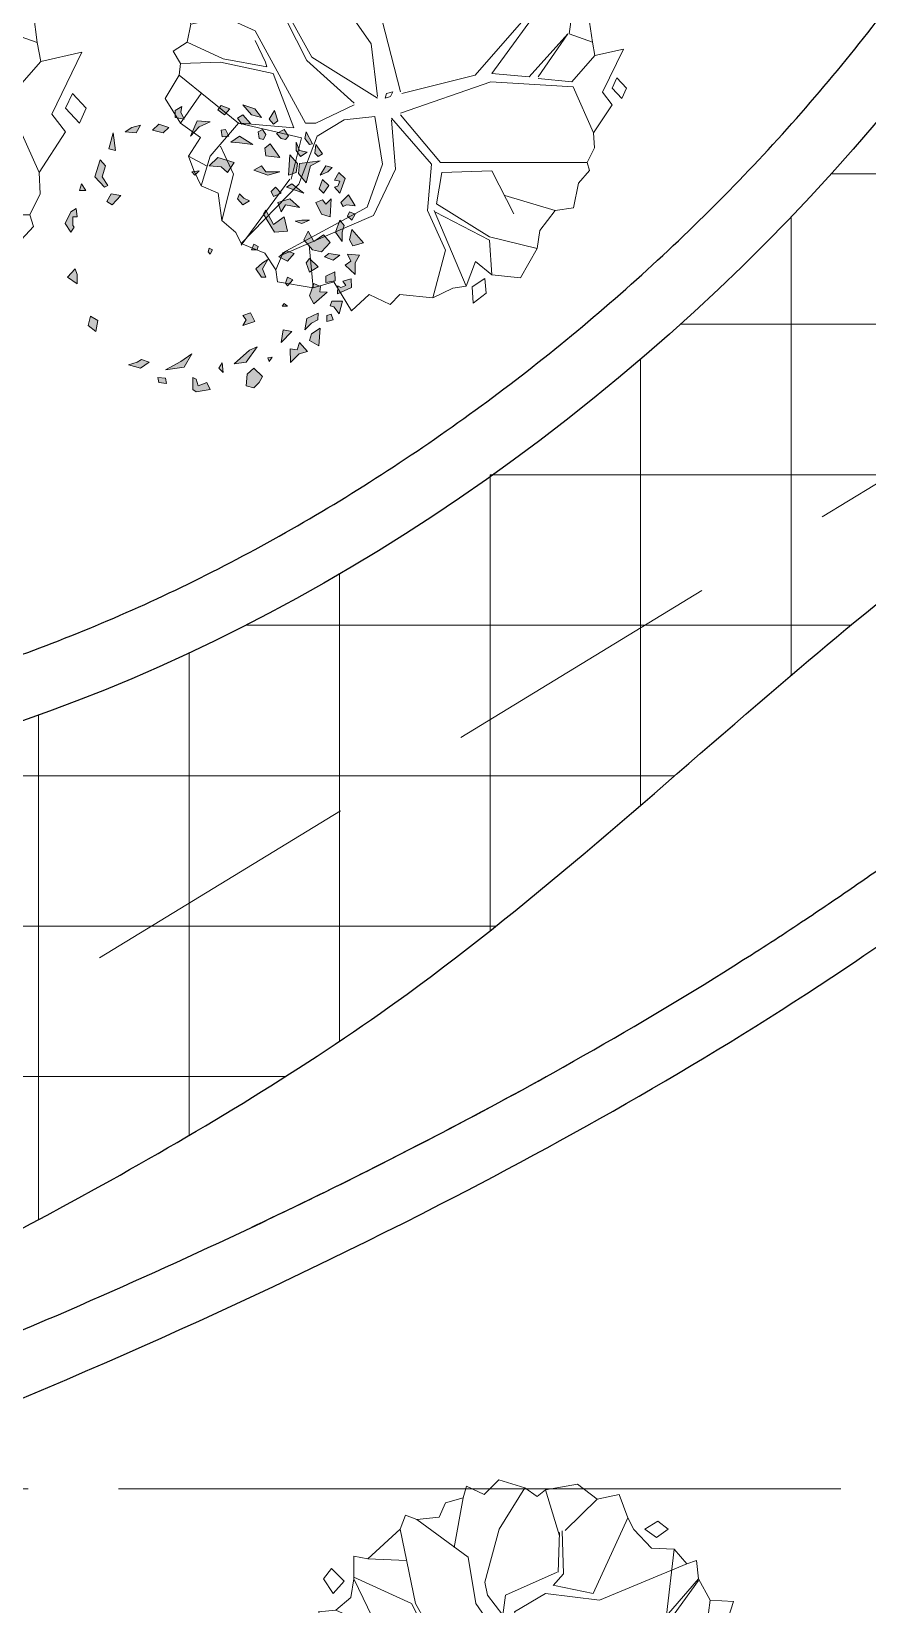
# Model space of a CAD drawing. Header units: inches. Extents: x -12 to 20935469, y -1604 to 24729220.
# Drawn here: x 20889371 to 20889437.7, y 24710426.8 to 24710552.2 of the extents above; entities that cross this region are included whole.
import ezdxf

# ---------------------------------------------------------------- set-up
doc = ezdxf.new("R2010")
doc.units = ezdxf.units.IN
doc.header["$LTSCALE"] = 0.03
doc.header["$MEASUREMENT"] = 0
doc.linetypes.add('ACAD_ISO08W100', pattern=[36, 24, -3, 6, -3])
doc.linetypes.add('DASHED2', pattern=[0.375, 0.25, -0.125])
for name, color, linetype, lineweight in [('Dot', 253, 'Continuous', 0), ('Grid Line', 252, 'Continuous', 18), ('hatch-1', 253, 'Continuous', 5), ('ILLUSTR-TREE', 74, 'Continuous', 0), ('wind.', 150, 'Continuous', 20)]:
    doc.layers.add(name, color=color, linetype=linetype, lineweight=lineweight)
doc.styles.add('ATTR', font='romans.shx', dxfattribs={"width": 0.8, "height": 0.7})

# ---------------------------------------------------------------- blocks, each defined once
blk = doc.blocks.new('fff')
at = {"layer": 'Grid Line', "color": 252, "linetype": 'ACAD_ISO08W100', "lineweight": 9, "ltscale": 80, "true_color": 0x939598}
blk.add_line((20833096.95, 24723708.72), (20830726.15, 24723708.72), dxfattribs=at)
blk = doc.blocks.new('TREE_009')
at = {"layer": 'ILLUSTR-TREE'}
for p, q in [((-12174.22, 13910.26), (-12175.66, 13905.24)), ((-12166.65, 13906.74), (-12174.22, 13910.26)), ((-12160.46, 13912.91), (-12166.65, 13906.74)), ((-12149.34, 13909.54), (-12160.46, 13912.91)), ((-12149.34, 13909.54), (-12160.26, 13891.83)), ((-12143.96, 13905.85), (-12149.34, 13909.54)), ((-12140.45, 13908.76), (-12143.96, 13905.85)), ((-12126.77, 13911.14), (-12140.45, 13908.76)), ((-12140.45, 13908.76), (-12134.4, 13889.01)), ((-12118.31, 13904.71), (-12126.77, 13911.14)), ((-12175.66, 13905.24), (-12183.16, 13903.21)), ((-12179.51, 13884.08), (-12175.66, 13905.24)), ((-12132.06, 13891.31), (-12118.31, 13904.71)), ((-12108.88, 13906.74), (-12118.31, 13904.71)), ((-12105.24, 13896.77), (-12108.88, 13906.74)), ((-12183.16, 13903.21), (-12185.91, 13897.04)), ((-12200.35, 13897.92), (-12202.62, 13891.83)), ((-12195.47, 13896.07), (-12200.35, 13897.92)), ((-12185.91, 13897.04), (-12195.47, 13896.07)), ((-12195.47, 13896.07), (-12173.46, 13879.85)), ((-12120.09, 13864.33), (-12105.24, 13896.77)), ((-12102.7, 13891.75), (-12105.24, 13896.77)), ((-12097.95, 13891.83), (-12092.45, 13895.36)), ((-12092.45, 13895.36), (-12088.05, 13891.83)), ((-12202.62, 13891.83), (-12216.38, 13879.14)), ((-12196.02, 13860.09), (-12202.62, 13891.83)), ((-12160.26, 13891.83), (-12166.31, 13869.26)), ((-12134.95, 13873.5), (-12134.4, 13890.42)), ((-12133.3, 13891.13), (-12132.75, 13872.79)), ((-12095.13, 13883.81), (-12102.7, 13891.75)), ((-12093, 13888.31), (-12097.95, 13891.83)), ((-12088.05, 13891.83), (-12093, 13888.31)), ((-12085.43, 13883.37), (-12095.13, 13883.81)), ((-12085.43, 13883.37), (-12088.74, 13855.16)), ((-12079.93, 13877.02), (-12085.43, 13883.37)), ((-12222.36, 13880.28), (-12222.43, 13870.68)), ((-12216.38, 13879.14), (-12222.36, 13880.28)), ((-12199.87, 13878.43), (-12216.38, 13879.14)), ((-12173.46, 13879.85), (-12170.16, 13860.09)), ((-12117.34, 13861.51), (-12079.93, 13877.02)), ((-12075.87, 13878.52), (-12079.93, 13877.02)), ((-12074.98, 13870.68), (-12075.87, 13878.52)), ((-12231.99, 13875), (-12235.43, 13870.59)), ((-12226.48, 13869.71), (-12231.99, 13875)), ((-12197.67, 13860.09), (-12222.43, 13871.38)), ((-12157.51, 13863.62), (-12135.5, 13873.5)), ((-12132.75, 13872.79), (-12137.15, 13867.85)), ((-12235.43, 13870.59), (-12231.3, 13864.41)), ((-12231.3, 13864.41), (-12226.48, 13869.71)), ((-12222.43, 13870.68), (-12223.73, 13862.65)), ((-12222.43, 13870.68), (-12212.52, 13850.22)), ((-12166.31, 13869.26), (-12165.21, 13863.62)), ((-12136.6, 13867.85), (-12120.09, 13864.33)), ((-12112.39, 13827.65), (-12074.98, 13870.68)), ((-12074.98, 13869.97), (-12105.24, 13828.35)), ((-12070.03, 13861.51), (-12074.98, 13870.68)), ((-12223.73, 13862.65), (-12230.13, 13857.27)), ((-12165.21, 13863.62), (-12158.61, 13855.16)), ((-12158.61, 13855.16), (-12157.51, 13863.62)), ((-12153.66, 13856.57), (-12140.45, 13864.33)), ((-12140.45, 13864.33), (-12117.34, 13861.51)), ((-12230.13, 13857.27), (-12237.49, 13856.48)), ((-12206.47, 13846.69), (-12230.13, 13857.27)), ((-12184.47, 13834), (-12197.67, 13860.09)), ((-12182.26, 13835.41), (-12196.02, 13860.09)), ((-12170.16, 13860.09), (-12156.96, 13841.05)), ((-12072.23, 13845.28), (-12070.03, 13861.51)), ((-12060.06, 13860.89), (-12070.03, 13861.51)), ((-12063.49, 13850.31), (-12060.06, 13860.89)), ((-12237.49, 13856.48), (-12233.98, 13849.52)), ((-12220.78, 13852.34), (-12233.98, 13849.52)), ((-12144.3, 13820.6), (-12153.66, 13856.57)), ((-12233.98, 13849.52), (-12235.63, 13841.76)), ((-12062.33, 13841.76), (-12063.49, 13850.31)), ((-12185.02, 13807.2), (-12206.47, 13846.69)), ((-12089.29, 13826.94), (-12072.78, 13845.28)), ((-12072.78, 13845.28), (-12085.43, 13826.94)), ((-12072.23, 13845.28), (-12062.33, 13841.76)), ((-12235.63, 13841.76), (-12241.62, 13837.97)), ((-12235.63, 13841.76), (-12220.23, 13834.7)), ((-12202.07, 13833.29), (-12206.47, 13842.46)), ((-12156.96, 13841.05), (-12154.21, 13818.48)), ((-12061.23, 13836.11), (-12062.33, 13841.76)), ((-12049.05, 13838.85), (-12061.23, 13836.11)), ((-12057.99, 13820.33), (-12049.05, 13838.85)), ((-12241.62, 13837.97), (-12238.38, 13832.59)), ((-12220.23, 13834.7), (-12201.52, 13831.18)), ((-12164.11, 13815.66), (-12184.47, 13834)), ((-12154.21, 13817.78), (-12182.26, 13835.41)), ((-12071.13, 13824.83), (-12061.23, 13836.11)), ((-12238.38, 13832.59), (-12238.93, 13827.65)), ((-12221.33, 13833.29), (-12238.38, 13832.59)), ((-12198.77, 13828.35), (-12221.33, 13833.29)), ((-12201.52, 13831.18), (-12202.07, 13833.29)), ((-12238.93, 13827.65), (-12245.05, 13817.69)), ((-12213.63, 13807.2), (-12238.93, 13827.65)), ((-12189.97, 13805.08), (-12198.77, 13828.35)), ((-12144.3, 13811.43), (-12105.79, 13824.83)), ((-12143.75, 13819.89), (-12112.39, 13827.65)), ((-12105.79, 13824.83), (-12070.58, 13822.71)), ((-12105.24, 13828.35), (-12089.29, 13826.94)), ((-12085.43, 13826.24), (-12071.13, 13824.83)), ((-12051.8, 13826.5), (-12053.87, 13822.1)), ((-12047.68, 13822.1), (-12051.8, 13826.5)), ((-12229.58, 13819.89), (-12238.38, 13807.2)), ((-12150.36, 13819.89), (-12150.9, 13817.78)), ((-12147.6, 13820.6), (-12150.36, 13819.89)), ((-12148.7, 13818.48), (-12147.6, 13820.6)), ((-12070.58, 13822.71), (-12061.78, 13802.96)), ((-12053.87, 13815.04), (-12057.99, 13820.33)), ((-12053.87, 13822.1), (-12049.74, 13817.69)), ((-12049.74, 13817.69), (-12047.68, 13822.1)), ((-12245.05, 13817.69), (-12238.38, 13807.2)), ((-12164.11, 13814.95), (-12180.61, 13807.2)), ((-12150.9, 13817.78), (-12148.7, 13818.48)), ((-12061.78, 13802.96), (-12053.87, 13815.04)), ((-12155.31, 13810.02), (-12168.51, 13808.61)), ((-12155.31, 13810.02), (-12152.01, 13789.56)), ((-12144.3, 13810.72), (-12127.25, 13790.27)), ((-12238.38, 13807.2), (-12229.92, 13800.94)), ((-12213.63, 13807.2), (-12225.73, 13793.09)), ((-12186.67, 13800.85), (-12213.63, 13807.2)), ((-12213.07, 13807.2), (-12189.97, 13805.08)), ((-12180.61, 13807.2), (-12185.02, 13807.2)), ((-12168.51, 13808.61), (-12180.06, 13801.55)), ((-12148.15, 13809.31), (-12131.1, 13789.56)), ((-12148.15, 13808.61), (-12146.5, 13787.45)), ((-12229.92, 13800.94), (-12235.08, 13793.09)), ((-12191.07, 13783.21), (-12186.67, 13800.85)), ((-12180.06, 13801.55), (-12187.77, 13781.1)), ((-12061.43, 13796.53), (-12061.78, 13802.96)), ((-12221.33, 13797.32), (-12215.83, 13785.33)), ((-12064.53, 13790.27), (-12061.43, 13796.53)), ((-12227.38, 13788.86), (-12235.08, 13793.09)), ((-12235.08, 13793.09), (-12232.68, 13786.83)), ((-12225.73, 13793.09), (-12229.58, 13780.39)), ((-12232.68, 13786.83), (-12229.58, 13780.39)), ((-12152.01, 13789.56), (-12158.61, 13771.22)), ((-12146.5, 13787.45), (-12155.86, 13767.7)), ((-12131.1, 13789.56), (-12132.75, 13769.81)), ((-12127.25, 13790.27), (-12064.53, 13790.27)), ((-12126.7, 13786.04), (-12105.24, 13786.74)), ((-12105.24, 13786.74), (-12095.89, 13768.4)), ((-12068.31, 13781.54), (-12063.49, 13786.83)), ((-12063.49, 13786.83), (-12064.53, 13790.27)), ((-12215.83, 13785.33), (-12220.78, 13765.58)), ((-12212.52, 13755), (-12191.62, 13783.21)), ((-12126.7, 13786.04), (-12128.9, 13772.63)), ((-12229.58, 13780.39), (-12222.36, 13777.13)), ((-12222.36, 13777.13), (-12220.78, 13765.58)), ((-12187.77, 13781.1), (-12212.52, 13755.71)), ((-12070.37, 13770.96), (-12068.31, 13781.54)), ((-12128.9, 13772.63), (-12106.34, 13758.53)), ((-12099.74, 13776.16), (-12078.28, 13769.81)), ((-12158.61, 13771.22), (-12194.92, 13751.47)), ((-12155.86, 13767.7), (-12194.92, 13750.77)), ((-12132.75, 13769.81), (-12125.05, 13752.89)), ((-12130, 13769.81), (-12116.24, 13737.37)), ((-12129.45, 13769.11), (-12106.34, 13757.12)), ((-12084.81, 13761.26), (-12078.28, 13769.81)), ((-12078.28, 13769.81), (-12070.37, 13770.96)), ((-12220.78, 13765.58), (-12214.79, 13760.38)), ((-12214.79, 13760.38), (-12212.52, 13755.71)), ((-12106.34, 13758.53), (-12085.98, 13753.59)), ((-12085.98, 13753.59), (-12084.81, 13761.26)), ((-12212.52, 13755.71), (-12202.42, 13751.56)), ((-12183.37, 13755), (-12181.71, 13736.66)), ((-12106.34, 13757.12), (-12105.24, 13742.31)), ((-12093.07, 13740.98), (-12085.98, 13753.59)), ((-12202.42, 13751.56), (-12197.67, 13744.42)), ((-12194.92, 13750.77), (-12197.67, 13744.42)), ((-12125.05, 13752.89), (-12130.55, 13732.43)), ((-12197.67, 13744.42), (-12196.91, 13739.22)), ((-12116.24, 13737.37), (-12112.32, 13748.04)), ((-12112.32, 13748.04), (-12105.24, 13742.31)), ((-12108.27, 13740.72), (-12113.77, 13737.19)), ((-12107.72, 13734.37), (-12108.27, 13740.72)), ((-12105.24, 13742.31), (-12093.07, 13740.98)), ((-12196.91, 13739.22), (-12181.71, 13736.66)), ((-12181.71, 13736.66), (-12172.84, 13739.22)), ((-12172.84, 13739.22), (-12165.28, 13726.88)), ((-12130.55, 13732.43), (-12121.95, 13736.57)), ((-12121.95, 13736.57), (-12116.24, 13737.37)), ((-12113.77, 13737.19), (-12113.22, 13730.14)), ((-12165.28, 13726.88), (-12157.71, 13733.93)), ((-12157.71, 13733.93), (-12148.77, 13729.52)), ((-12148.77, 13729.52), (-12144.65, 13733.93)), ((-12144.65, 13733.93), (-12130.55, 13732.43)), ((-12113.22, 13730.14), (-12107.72, 13734.37))]:
    blk.add_line(p, q, dxfattribs=at)
at = {"layer": 'ILLUSTR-TREE', "style": 'ATTR', "width": 0.8, "flags": 9}
blk.add_attdef('ESTCODE', (-12147.6, 13820.6), '', height=1.05, dxfattribs=at)
blk = doc.blocks.new('GRN1')
at = {"layer": 'ILLUSTR-TREE', "true_color": 0x30441d}
h = blk.add_hatch(color=89, dxfattribs=at)
h.paths.add_polyline_path([(0.2571, -0.0526), (0.2603, -0.0695), (0.2735, -0.0695), (0.2817, -0.0569), (0.2702, -0.059)])
h.paths.add_polyline_path([(0.2406, -0.0821), (0.2308, -0.0927), (0.2357, -0.1137), (0.2472, -0.1011)])
h.paths.add_polyline_path([(0.1897, 0.2148), (0.1848, 0.2064), (0.1914, 0.2), (0.2078, 0.2021)])
h.paths.add_polyline_path([(0.193, 0.1853), (0.1848, 0.1727), (0.1963, 0.1642), (0.2127, 0.1642), (0.1963, 0.1706)])
h.paths.add_polyline_path([(0.1864, 0.1053), (0.2012, 0.1032), (0.2094, 0.1137), (0.1831, 0.1327)])
h.paths.add_polyline_path([(0.2603, 0.0969), (0.2653, 0.0779), (0.285, 0.0611), (0.2768, 0.0842)])
h.paths.add_polyline_path([(0.2078, 0.08), (0.2242, 0.0547), (0.2127, 0.0379), (0.2111, 0.0547)])
h.paths.add_polyline_path([(0.2521, -0.0021), (0.2538, -0.0274), (0.2242, -0.04), (0.2423, -0.0232)])
h.paths.add_polyline_path([(0.2653, 0.0253), (0.2751, 0.0126), (0.2833, 0.019), (0.2768, 0.0358)])
h.paths.add_polyline_path([(0.2373, 0.0274), (0.2357, 0.019), (0.2226, 0.0211), (0.2242, 0.0337)])
h.paths.add_polyline_path([(0.2488, 0.0758), (0.2472, 0.059), (0.2587, 0.0505), (0.2653, 0.0611)])
h.paths.add_polyline_path([(0.2094, 0.1958), (0.2078, 0.1895), (0.2193, 0.1811), (0.2324, 0.1832)])
h.paths.add_polyline_path([(0.2291, 0.1263), (0.2193, 0.1348), (0.2176, 0.1432), (0.2242, 0.1495), (0.2373, 0.1411)])
h.paths.add_polyline_path([(0.2373, 0.099), (0.2275, 0.1053), (0.2176, 0.1011), (0.2193, 0.0927), (0.2324, 0.0905)])
h.paths.add_polyline_path([(0.2538, 0.1284), (0.2472, 0.12), (0.2571, 0.1116), (0.2735, 0.1221)])
h.paths.add_polyline_path([(0.1963, -0.1853), (0.1996, -0.1979), (0.2308, -0.1895)])
h.paths.add_polyline_path([(0.2456, -0.1369), (0.2308, -0.1453), (0.2324, -0.1663), (0.2406, -0.1537)])
h.paths.add_polyline_path([(0.0402, 0.1474), (0.0386, 0.1221), (0.0731, 0.1011), (0.0813, 0.1053), (0.0534, 0.12), (0.0682, 0.1411)])
h.paths.add_polyline_path([(0.0731, 0.278), (0.0616, 0.2716), (0.0698, 0.2632), (0.078, 0.2674)])
h.paths.add_polyline_path([(-0.2275, -0.0884), (-0.2226, -0.0526), (-0.1963, -0.0379), (-0.2111, -0.059)])
h.paths.add_polyline_path([(0.0205, 0.2527), (0.0386, 0.24), (0.0616, 0.2485), (0.0517, 0.2569), (0.0386, 0.2527)])
h.paths.add_polyline_path([(-0.2406, 0.099), (-0.2242, 0.0821), (-0.2357, 0.0695), (-0.2587, 0.0674), (-0.262, 0.0821), (-0.2521, 0.0927)])
h.paths.add_polyline_path([(-0.2324, 0.0232), (-0.2242, 0.0147), (-0.2143, 0.0211)])
h.paths.add_polyline_path([(-0.1307, 0.2358), (-0.1344, 0.2232), (-0.1226, 0.2231), (-0.1198, 0.2319)])
h.paths.add_polyline_path([(-0.1039, 0.2299), (-0.106, 0.2367), (-0.1191, 0.2474), (-0.0951, 0.2536), (-0.0951, 0.2327)])
h.paths.add_polyline_path([(-0.0555, 0.2396), (-0.0585, 0.2217), (-0.0467, 0.2215), (-0.0384, 0.2388)])
h.paths.add_polyline_path([(-0.0771, 0.224), (-0.1, 0.1981), (-0.0846, 0.1897), (-0.0609, 0.1985), (-0.0663, 0.2109), (-0.0766, 0.2096)])
h.paths.add_polyline_path([(-0.216, 0.0442), (-0.2127, 0.0674), (-0.1831, 0.0884), (-0.1897, 0.0737)])
h.paths.add_polyline_path([(-0.1421, 0.0611), (-0.1339, 0.0842), (-0.1174, 0.0758), (-0.1224, 0.0611), (-0.1306, 0.0674)])
h.paths.add_polyline_path([(-0.1812, 0.2081), (-0.1707, 0.1899), (-0.1581, 0.1935), (-0.1472, 0.2104)])
h.paths.add_polyline_path([(-0.2132, 0.1534), (-0.187, 0.1527), (-0.1886, 0.166), (-0.1749, 0.1708), (-0.1924, 0.186), (-0.1969, 0.1696)])
h.paths.add_polyline_path([(-0.15, 0.1808), (-0.1283, 0.1846), (-0.118, 0.2068), (-0.1309, 0.2058), (-0.1372, 0.1936)])
h.paths.add_polyline_path([(-0.1536, 0.1558), (-0.1749, 0.1348), (-0.1503, 0.139)])
h.paths.add_polyline_path([(-0.1043, 0.1474), (-0.1043, 0.1369), (-0.0994, 0.1411)])
h.paths.add_polyline_path([(-0.2028, 0.1179), (-0.2111, 0.1116), (-0.2045, 0.1095)])
h.paths.add_polyline_path([(-0.0205, 0.099), (-0.032, 0.0863), (-0.0485, 0.0969), (-0.0485, 0.1053), (-0.032, 0.099), (-0.014, 0.1095)])
h.paths.add_polyline_path([(0.0189, 0.2295), (0.0008, 0.2127), (0.0041, 0.1958), (0.0238, 0.179), (0.0402, 0.1874), (0.0205, 0.1979), (0.0337, 0.2169)])
h.paths.add_polyline_path([(-0.0287, 0.2064), (-0.0386, 0.1895), (-0.0205, 0.1832), (-0.0123, 0.1895)])
h.paths.add_polyline_path([(-0.0534, 0.1579), (-0.0649, 0.1474), (-0.06, 0.1432), (-0.0485, 0.1474)])
h.paths.add_polyline_path([(0.0178, 0.294), (0.0123, 0.2737), (0.0238, 0.2674), (0.0435, 0.2716)])
h.paths.add_polyline_path([(-0.0435, 0.278), (-0.0255, 0.259), (-0.0172, 0.2695), (-0.0041, 0.2632), (-0.0057, 0.2864), (-0.0205, 0.278)])
h.paths.add_polyline_path([(-0.0808, 0.244), (-0.0685, 0.2712), (-0.0515, 0.2704), (-0.056, 0.254), (-0.0646, 0.2603), (-0.0686, 0.2503), (-0.0653, 0.2447)])
h.paths.add_polyline_path([(0.0041, 0.0021), (-0.0041, -0.0021), (0.0008, -0.0063), (0.0074, -0.0042)])
h.paths.add_polyline_path([(0.0041, 0.0884), (0.0107, 0.0905), (0.0156, 0.0821), (0.0041, 0.0779)])
h.paths.add_polyline_path([(-0.0025, 0.16), (-0.0172, 0.1474), (-0.009, 0.1306), (0.0025, 0.1453)])
h.paths.add_polyline_path([(-0.0057, 0.2485), (-0.0156, 0.2358), (-0.009, 0.219), (-0.0025, 0.2274)])
h.paths.add_polyline_path([(0.0616, 0.1895), (0.055, 0.1748), (0.06, 0.1621), (0.0616, 0.1748)])
h.paths.add_polyline_path([(0.1634, 0.2337), (0.1552, 0.2253), (0.1486, 0.2106), (0.1667, 0.2211)])
h.paths.add_polyline_path([(0.1552, 0.1327), (0.1486, 0.1095), (0.1585, 0.0821), (0.1667, 0.0969), (0.1552, 0.1053)])
h.paths.add_polyline_path([(0.0994, 0.0737), (0.0912, 0.0611), (0.1027, 0.0505), (0.1125, 0.0547), (0.1043, 0.0632)])
h.paths.add_polyline_path([(0.1569, -0.0232), (0.1486, -0.0316), (0.1552, -0.0379)])
h.paths.add_polyline_path([(0.1536, 0.0316), (0.1651, 0.019), (0.1667, -0.0042), (0.1831, 0.0126), (0.1733, 0.0442)])
h.paths.add_polyline_path([(0.1027, 0.2316), (0.0682, 0.2295), (0.0731, 0.2127), (0.0961, 0.2021), (0.101, 0.2148), (0.0928, 0.2211)])
h.paths.add_polyline_path([(0.1289, 0.2274), (0.1142, 0.2169), (0.1224, 0.2085), (0.1404, 0.2148)])
h.paths.add_polyline_path([(0.0862, 0.1706), (0.0912, 0.1432), (0.078, 0.1348), (0.0961, 0.1284), (0.1027, 0.1516)])
h.paths.add_polyline_path([(0.1339, 0.1832), (0.1667, 0.1916), (0.1766, 0.2106), (0.1716, 0.1706), (0.1519, 0.1685)])
h.paths.add_polyline_path([(0.1257, 0.1453), (0.1142, 0.179), (0.1322, 0.1558)])
h.paths.add_polyline_path([(0.1536, 0.1642), (0.1486, 0.1495), (0.1881, 0.1516), (0.1716, 0.1663)])
h.paths.add_polyline_path([(0.1142, 0.1348), (0.1076, 0.12), (0.1174, 0.1158), (0.1257, 0.1242)])
h.paths.add_polyline_path([(0.0879, 0.2548), (0.0912, 0.2611), (0.0895, 0.278), (0.1109, 0.2653), (0.0961, 0.2506)])
h.paths.add_polyline_path([(0.1142, 0.2485), (0.1421, 0.259), (0.1536, 0.2464), (0.1388, 0.2379), (0.1371, 0.2485), (0.1273, 0.2443), (0.1257, 0.2379)])
h.paths.add_polyline_path([(-0.2521, -0.0084), (-0.2653, -0.0021), (-0.2702, -0.0295), (-0.2653, -0.0358), (-0.2423, -0.0358), (-0.2456, -0.0295), (-0.2587, -0.0253)])
h.paths.add_polyline_path([(-0.2538, -0.0863), (-0.2439, -0.0884), (-0.2423, -0.1032), (-0.2521, -0.1011)])
h.paths.add_polyline_path([(0.055, -0.2822), (0.0386, -0.2716), (0.0485, -0.2653), (0.0517, -0.2674), (0.0682, -0.2674), (0.0682, -0.259), (0.0846, -0.2611), (0.078, -0.2716)])
h.paths.add_polyline_path([(-0.1322, -0.219), (-0.1536, -0.2232), (-0.1421, -0.2379), (-0.124, -0.2337)])
h.paths.add_polyline_path([(-0.2176, -0.16), (-0.2242, -0.1369), (-0.2127, -0.12), (-0.2078, -0.1348), (-0.2127, -0.1432)])
h.paths.add_polyline_path([(-0.0485, -0.278), (-0.0616, -0.259), (-0.0435, -0.259), (-0.032, -0.2632)])
h.paths.add_polyline_path([(0.1289, -0.2), (0.1257, -0.2064), (0.1454, -0.2253), (0.1782, -0.2148), (0.1667, -0.2043), (0.1454, -0.2106)])
h.paths.add_polyline_path([(0.1191, -0.2548), (0.1322, -0.2506), (0.1191, -0.2422)])
h.paths.add_polyline_path([(0.1092, -0.1748), (0.0912, -0.1916), (0.0977, -0.2021), (0.1125, -0.1937)])
at = {"layer": 'ILLUSTR-TREE', "color": 89, "true_color": 0x30441d}
for p, q in [((-0.0205, 0.278), (-0.0435, 0.278)), ((-0.0435, 0.278), (-0.0255, 0.259)), ((-0.0057, 0.2864), (-0.0205, 0.278)), ((-0.0041, 0.2632), (-0.0057, 0.2864)), ((0.0178, 0.294), (0.0123, 0.2737)), ((0.0123, 0.2737), (0.0238, 0.2674)), ((0.0435, 0.2716), (0.0178, 0.294)), ((0.0731, 0.278), (0.0616, 0.2716)), ((0.078, 0.2674), (0.0731, 0.278)), ((0.0895, 0.278), (0.1109, 0.2653)), ((0.0912, 0.2611), (0.0895, 0.278)), ((-0.1191, 0.2474), (-0.0951, 0.2536)), ((-0.106, 0.2367), (-0.1191, 0.2474)), ((-0.0951, 0.2536), (-0.0951, 0.2327)), ((-0.0808, 0.244), (-0.0685, 0.2712)), ((-0.0653, 0.2447), (-0.0808, 0.244)), ((-0.0646, 0.2603), (-0.0686, 0.2503)), ((-0.0686, 0.2503), (-0.0653, 0.2447)), ((-0.0685, 0.2712), (-0.0515, 0.2704)), ((-0.056, 0.254), (-0.0646, 0.2603)), ((-0.0515, 0.2704), (-0.056, 0.254)), ((-0.0255, 0.259), (-0.0172, 0.2695)), ((-0.0172, 0.2695), (-0.0041, 0.2632)), ((-0.0057, 0.2485), (-0.0156, 0.2358)), ((-0.0025, 0.2274), (-0.0057, 0.2485)), ((0.0386, 0.2527), (0.0205, 0.2527)), ((0.0205, 0.2527), (0.0386, 0.24)), ((0.0238, 0.2674), (0.0435, 0.2716)), ((0.0517, 0.2569), (0.0386, 0.2527)), ((0.0386, 0.24), (0.0616, 0.2485)), ((0.0616, 0.2485), (0.0517, 0.2569)), ((0.0616, 0.2716), (0.0698, 0.2632)), ((0.0698, 0.2632), (0.078, 0.2674)), ((0.0879, 0.2548), (0.0912, 0.2611)), ((0.0961, 0.2506), (0.0879, 0.2548)), ((0.1109, 0.2653), (0.0961, 0.2506)), ((0.1142, 0.2485), (0.1421, 0.259)), ((0.1257, 0.2379), (0.1142, 0.2485)), ((0.1273, 0.2443), (0.1257, 0.2379)), ((0.1371, 0.2485), (0.1273, 0.2443)), ((0.1388, 0.2379), (0.1371, 0.2485)), ((0.1536, 0.2464), (0.1388, 0.2379)), ((0.1421, 0.259), (0.1536, 0.2464)), ((-0.1307, 0.2358), (-0.1344, 0.2232)), ((-0.1344, 0.2232), (-0.1226, 0.2231)), ((-0.1198, 0.2319), (-0.1307, 0.2358)), ((-0.1226, 0.2231), (-0.1198, 0.2319)), ((-0.1039, 0.2299), (-0.106, 0.2367)), ((-0.0951, 0.2327), (-0.1039, 0.2299)), ((-0.0771, 0.224), (-0.1, 0.1981)), ((-0.0766, 0.2096), (-0.0771, 0.224)), ((-0.0555, 0.2396), (-0.0585, 0.2217)), ((-0.0585, 0.2217), (-0.0467, 0.2215)), ((-0.0384, 0.2388), (-0.0555, 0.2396)), ((-0.0467, 0.2215), (-0.0384, 0.2388)), ((-0.0156, 0.2358), (-0.009, 0.219)), ((-0.009, 0.219), (-0.0025, 0.2274)), ((0.0189, 0.2295), (0.0008, 0.2127)), ((0.0337, 0.2169), (0.0189, 0.2295)), ((0.0205, 0.1979), (0.0337, 0.2169)), ((0.1027, 0.2316), (0.0682, 0.2295)), ((0.0682, 0.2295), (0.0731, 0.2127)), ((0.0928, 0.2211), (0.1027, 0.2316)), ((0.101, 0.2148), (0.0928, 0.2211)), ((0.0961, 0.2021), (0.101, 0.2148)), ((0.1289, 0.2274), (0.1142, 0.2169)), ((0.1142, 0.2169), (0.1224, 0.2085)), ((0.1224, 0.2085), (0.1404, 0.2148)), ((0.1404, 0.2148), (0.1289, 0.2274)), ((0.1552, 0.2253), (0.1486, 0.2106)), ((0.1486, 0.2106), (0.1667, 0.2211)), ((0.1634, 0.2337), (0.1552, 0.2253)), ((0.1667, 0.2211), (0.1634, 0.2337)), ((0.1897, 0.2148), (0.1848, 0.2064)), ((0.2078, 0.2021), (0.1897, 0.2148)), ((-0.1924, 0.186), (-0.1969, 0.1696)), ((-0.1749, 0.1708), (-0.1924, 0.186)), ((-0.1472, 0.2104), (-0.1812, 0.2081)), ((-0.1812, 0.2081), (-0.1707, 0.1899)), ((-0.1707, 0.1899), (-0.1581, 0.1935)), ((-0.1581, 0.1935), (-0.1472, 0.2104)), ((-0.1372, 0.1936), (-0.15, 0.1808)), ((-0.15, 0.1808), (-0.1283, 0.1846)), ((-0.1309, 0.2058), (-0.1372, 0.1936)), ((-0.118, 0.2068), (-0.1309, 0.2058)), ((-0.1283, 0.1846), (-0.118, 0.2068)), ((-0.1, 0.1981), (-0.0846, 0.1897)), ((-0.0846, 0.1897), (-0.0609, 0.1985)), ((-0.0663, 0.2109), (-0.0766, 0.2096)), ((-0.0609, 0.1985), (-0.0663, 0.2109)), ((-0.0287, 0.2064), (-0.0386, 0.1895)), ((-0.0386, 0.1895), (-0.0205, 0.1832)), ((-0.0123, 0.1895), (-0.0287, 0.2064)), ((-0.0205, 0.1832), (-0.0123, 0.1895)), ((0.0008, 0.2127), (0.0041, 0.1958)), ((0.0041, 0.1958), (0.0238, 0.179)), ((0.0402, 0.1874), (0.0205, 0.1979)), ((0.0238, 0.179), (0.0402, 0.1874)), ((0.0616, 0.1895), (0.055, 0.1748)), ((0.0616, 0.1748), (0.0616, 0.1895)), ((0.0731, 0.2127), (0.0961, 0.2021)), ((0.1339, 0.1832), (0.1667, 0.1916)), ((0.1519, 0.1685), (0.1339, 0.1832)), ((0.1667, 0.1916), (0.1766, 0.2106)), ((0.1766, 0.2106), (0.1716, 0.1706)), ((0.1848, 0.2064), (0.1914, 0.2)), ((0.193, 0.1853), (0.1848, 0.1727)), ((0.1914, 0.2), (0.2078, 0.2021)), ((0.1963, 0.1706), (0.193, 0.1853)), ((0.2094, 0.1958), (0.2078, 0.1895)), ((0.2078, 0.1895), (0.2193, 0.1811)), ((0.2324, 0.1832), (0.2094, 0.1958)), ((0.2193, 0.1811), (0.2324, 0.1832)), ((-0.1969, 0.1696), (-0.2132, 0.1534)), ((-0.2132, 0.1534), (-0.187, 0.1527)), ((-0.1886, 0.166), (-0.1749, 0.1708)), ((-0.187, 0.1527), (-0.1886, 0.166)), ((-0.1536, 0.1558), (-0.1749, 0.1348)), ((-0.1503, 0.139), (-0.1536, 0.1558)), ((-0.0534, 0.1579), (-0.0649, 0.1474)), ((-0.0485, 0.1474), (-0.0534, 0.1579)), ((-0.0025, 0.16), (-0.0172, 0.1474)), ((0.0025, 0.1453), (-0.0025, 0.16)), ((0.055, 0.1748), (0.06, 0.1621)), ((0.06, 0.1621), (0.0616, 0.1748)), ((0.1027, 0.1516), (0.0862, 0.1706)), ((0.0862, 0.1706), (0.0912, 0.1432)), ((0.1142, 0.179), (0.1322, 0.1558)), ((0.1257, 0.1453), (0.1142, 0.179)), ((0.1322, 0.1558), (0.1257, 0.1453)), ((0.1536, 0.1642), (0.1486, 0.1495)), ((0.1716, 0.1706), (0.1519, 0.1685)), ((0.1716, 0.1663), (0.1536, 0.1642)), ((0.1881, 0.1516), (0.1716, 0.1663)), ((0.1848, 0.1727), (0.1963, 0.1642)), ((0.2127, 0.1642), (0.1963, 0.1706)), ((0.1963, 0.1642), (0.2127, 0.1642)), ((-0.1749, 0.1348), (-0.1503, 0.139)), ((-0.0994, 0.1411), (-0.1043, 0.1474)), ((-0.1043, 0.1474), (-0.1043, 0.1369)), ((-0.1043, 0.1369), (-0.0994, 0.1411)), ((-0.0649, 0.1474), (-0.06, 0.1432)), ((-0.06, 0.1432), (-0.0485, 0.1474)), ((-0.0172, 0.1474), (-0.009, 0.1306)), ((-0.009, 0.1306), (0.0025, 0.1453)), ((0.0402, 0.1474), (0.0386, 0.1221)), ((0.0386, 0.1221), (0.0731, 0.1011)), ((0.0682, 0.1411), (0.0402, 0.1474)), ((0.0534, 0.12), (0.0682, 0.1411)), ((0.0912, 0.1432), (0.078, 0.1348)), ((0.078, 0.1348), (0.0961, 0.1284)), ((0.0961, 0.1284), (0.1027, 0.1516)), ((0.1142, 0.1348), (0.1076, 0.12)), ((0.1257, 0.1242), (0.1142, 0.1348)), ((0.1174, 0.1158), (0.1257, 0.1242)), ((0.1486, 0.1495), (0.1881, 0.1516)), ((0.1552, 0.1327), (0.1486, 0.1095)), ((0.1552, 0.1053), (0.1552, 0.1327)), ((0.2094, 0.1137), (0.1831, 0.1327)), ((0.1831, 0.1327), (0.1864, 0.1053)), ((0.2176, 0.1432), (0.2242, 0.1495)), ((0.2193, 0.1348), (0.2176, 0.1432)), ((0.2291, 0.1263), (0.2193, 0.1348)), ((0.2242, 0.1495), (0.2373, 0.1411)), ((0.2373, 0.1411), (0.2291, 0.1263)), ((0.2538, 0.1284), (0.2472, 0.12)), ((0.2735, 0.1221), (0.2538, 0.1284)), ((0.2571, 0.1116), (0.2735, 0.1221)), ((-0.262, 0.0821), (-0.2521, 0.0927)), ((-0.2521, 0.0927), (-0.2406, 0.099)), ((-0.2406, 0.099), (-0.2242, 0.0821)), ((-0.2028, 0.1179), (-0.2111, 0.1116)), ((-0.2111, 0.1116), (-0.2045, 0.1095)), ((-0.2045, 0.1095), (-0.2028, 0.1179)), ((-0.0485, 0.1053), (-0.032, 0.099)), ((-0.0485, 0.0969), (-0.0485, 0.1053)), ((-0.032, 0.0863), (-0.0485, 0.0969)), ((-0.032, 0.099), (-0.014, 0.1095)), ((-0.0205, 0.099), (-0.032, 0.0863)), ((-0.014, 0.1095), (-0.0205, 0.099)), ((0.0813, 0.1053), (0.0534, 0.12)), ((0.0731, 0.1011), (0.0813, 0.1053)), ((0.1076, 0.12), (0.1174, 0.1158)), ((0.1486, 0.1095), (0.1585, 0.0821)), ((0.1667, 0.0969), (0.1552, 0.1053)), ((0.1585, 0.0821), (0.1667, 0.0969)), ((0.1864, 0.1053), (0.2012, 0.1032)), ((0.2012, 0.1032), (0.2094, 0.1137)), ((0.2275, 0.1053), (0.2176, 0.1011)), ((0.2176, 0.1011), (0.2193, 0.0927)), ((0.2193, 0.0927), (0.2324, 0.0905)), ((0.2373, 0.099), (0.2275, 0.1053)), ((0.2324, 0.0905), (0.2373, 0.099)), ((0.2472, 0.12), (0.2571, 0.1116)), ((0.2768, 0.0842), (0.2603, 0.0969)), ((0.2603, 0.0969), (0.2653, 0.0779)), ((-0.2587, 0.0674), (-0.262, 0.0821)), ((-0.2357, 0.0695), (-0.2587, 0.0674)), ((-0.2242, 0.0821), (-0.2357, 0.0695)), ((-0.1897, 0.0737), (-0.216, 0.0442)), ((-0.216, 0.0442), (-0.2127, 0.0674)), ((-0.2127, 0.0674), (-0.1831, 0.0884)), ((-0.1831, 0.0884), (-0.1897, 0.0737)), ((-0.1421, 0.0611), (-0.1339, 0.0842)), ((-0.1306, 0.0674), (-0.1421, 0.0611)), ((-0.1339, 0.0842), (-0.1174, 0.0758)), ((-0.1224, 0.0611), (-0.1306, 0.0674)), ((-0.1174, 0.0758), (-0.1224, 0.0611)), ((0.0041, 0.0884), (0.0107, 0.0905)), ((0.0041, 0.0779), (0.0041, 0.0884)), ((0.0156, 0.0821), (0.0041, 0.0779)), ((0.0107, 0.0905), (0.0156, 0.0821)), ((0.0994, 0.0737), (0.0912, 0.0611)), ((0.0912, 0.0611), (0.1027, 0.0505)), ((0.1043, 0.0632), (0.0994, 0.0737)), ((0.1125, 0.0547), (0.1043, 0.0632)), ((0.2111, 0.0547), (0.2078, 0.08)), ((0.2078, 0.08), (0.2242, 0.0547)), ((0.2488, 0.0758), (0.2472, 0.059)), ((0.2653, 0.0611), (0.2488, 0.0758)), ((0.2587, 0.0505), (0.2653, 0.0611)), ((0.2653, 0.0779), (0.285, 0.0611)), ((0.285, 0.0611), (0.2768, 0.0842)), ((0.1027, 0.0505), (0.1125, 0.0547)), ((0.1733, 0.0442), (0.1536, 0.0316)), ((0.1536, 0.0316), (0.1651, 0.019)), ((0.1831, 0.0126), (0.1733, 0.0442)), ((0.2127, 0.0379), (0.2111, 0.0547)), ((0.2242, 0.0547), (0.2127, 0.0379)), ((0.2226, 0.0211), (0.2242, 0.0337)), ((0.2242, 0.0337), (0.2373, 0.0274)), ((0.2472, 0.059), (0.2587, 0.0505)), ((0.2768, 0.0358), (0.2653, 0.0253)), ((0.2833, 0.019), (0.2768, 0.0358)), ((-0.2143, 0.0211), (-0.2324, 0.0232)), ((-0.2324, 0.0232), (-0.2242, 0.0147)), ((-0.2242, 0.0147), (-0.2143, 0.0211)), ((0.0041, 0.0021), (-0.0041, -0.0021)), ((0.0074, -0.0042), (0.0041, 0.0021)), ((0.1651, 0.019), (0.1667, -0.0042)), ((0.1667, -0.0042), (0.1831, 0.0126)), ((0.2357, 0.019), (0.2226, 0.0211)), ((0.2373, 0.0274), (0.2357, 0.019)), ((0.2653, 0.0253), (0.2751, 0.0126)), ((0.2751, 0.0126), (0.2833, 0.019)), ((-0.2653, -0.0021), (-0.2702, -0.0295)), ((-0.2702, -0.0295), (-0.2653, -0.0358)), ((-0.2521, -0.0084), (-0.2653, -0.0021)), ((-0.2587, -0.0253), (-0.2521, -0.0084)), ((-0.2456, -0.0295), (-0.2587, -0.0253)), ((-0.2423, -0.0358), (-0.2456, -0.0295)), ((-0.0041, -0.0021), (0.0008, -0.0063)), ((0.0008, -0.0063), (0.0074, -0.0042)), ((0.1569, -0.0232), (0.1486, -0.0316)), ((0.1552, -0.0379), (0.1569, -0.0232)), ((0.2242, -0.04), (0.2423, -0.0232)), ((0.2538, -0.0274), (0.2242, -0.04)), ((0.2423, -0.0232), (0.2521, -0.0021)), ((0.2521, -0.0021), (0.2538, -0.0274)), ((-0.2653, -0.0358), (-0.2423, -0.0358)), ((-0.2275, -0.0884), (-0.2226, -0.0526)), ((-0.2111, -0.059), (-0.2275, -0.0884)), ((-0.2226, -0.0526), (-0.1963, -0.0379)), ((-0.1963, -0.0379), (-0.2111, -0.059)), ((0.1486, -0.0316), (0.1552, -0.0379)), ((0.2702, -0.059), (0.2571, -0.0526)), ((0.2571, -0.0526), (0.2603, -0.0695)), ((0.2817, -0.0569), (0.2702, -0.059)), ((0.2735, -0.0695), (0.2817, -0.0569)), ((-0.2521, -0.1011), (-0.2538, -0.0863)), ((-0.2538, -0.0863), (-0.2439, -0.0884)), ((-0.2439, -0.0884), (-0.2423, -0.1032)), ((0.2406, -0.0821), (0.2308, -0.0927)), ((0.2472, -0.1011), (0.2406, -0.0821)), ((0.2603, -0.0695), (0.2735, -0.0695)), ((-0.2423, -0.1032), (-0.2521, -0.1011)), ((-0.2242, -0.1369), (-0.2127, -0.12)), ((-0.2127, -0.12), (-0.2078, -0.1348)), ((0.2308, -0.0927), (0.2357, -0.1137)), ((0.2357, -0.1137), (0.2472, -0.1011)), ((-0.2176, -0.16), (-0.2242, -0.1369)), ((-0.2127, -0.1432), (-0.2176, -0.16)), ((-0.2078, -0.1348), (-0.2127, -0.1432)), ((0.2456, -0.1369), (0.2308, -0.1453)), ((0.2308, -0.1453), (0.2324, -0.1663)), ((0.2406, -0.1537), (0.2456, -0.1369)), ((0.1092, -0.1748), (0.0912, -0.1916)), ((0.1125, -0.1937), (0.1092, -0.1748)), ((0.2324, -0.1663), (0.2406, -0.1537)), ((0.0912, -0.1916), (0.0977, -0.2021)), ((0.0977, -0.2021), (0.1125, -0.1937)), ((0.1289, -0.2), (0.1257, -0.2064)), ((0.1257, -0.2064), (0.1454, -0.2253)), ((0.1454, -0.2106), (0.1289, -0.2)), ((0.1667, -0.2043), (0.1454, -0.2106)), ((0.1782, -0.2148), (0.1667, -0.2043)), ((0.2308, -0.1895), (0.1963, -0.1853)), ((0.1963, -0.1853), (0.1996, -0.1979)), ((0.1996, -0.1979), (0.2308, -0.1895)), ((-0.1322, -0.219), (-0.1536, -0.2232)), ((-0.1536, -0.2232), (-0.1421, -0.2379)), ((-0.1421, -0.2379), (-0.124, -0.2337)), ((-0.124, -0.2337), (-0.1322, -0.219)), ((0.1191, -0.2422), (0.1191, -0.2548)), ((0.1322, -0.2506), (0.1191, -0.2422)), ((0.1454, -0.2253), (0.1782, -0.2148)), ((-0.0616, -0.259), (-0.0435, -0.259)), ((-0.0485, -0.278), (-0.0616, -0.259)), ((-0.032, -0.2632), (-0.0485, -0.278)), ((-0.0435, -0.259), (-0.032, -0.2632)), ((0.0386, -0.2716), (0.0485, -0.2653)), ((0.055, -0.2822), (0.0386, -0.2716)), ((0.0485, -0.2653), (0.0517, -0.2674)), ((0.0517, -0.2674), (0.0682, -0.2674)), ((0.078, -0.2716), (0.055, -0.2822)), ((0.0682, -0.259), (0.0846, -0.2611)), ((0.0682, -0.2674), (0.0682, -0.259)), ((0.0846, -0.2611), (0.078, -0.2716)), ((0.1191, -0.2548), (0.1322, -0.2506))]:
    blk.add_line(p, q, dxfattribs=at)

msp = doc.modelspace()

# ---------------------------------------------------------------- linework, layer by layer
msp.add_ellipse((20889376.25, 24710574.52), major_axis=(80.07, 66.69), ratio=0.623715)
for points in [[(20889415, 24710732.86), (20889368.82, 24710689.11), (20889351.37, 24710681.63), (20889308.3, 24710660.06), (20889267.84, 24710639.33), (20889237.44, 24710604.85), (20889225.68, 24710578.62), (20889221.12, 24710532.85), (20889230.22, 24710497.9), (20889243.12, 24710475.43), (20889255.67, 24710460.98), (20889278.78, 24710443.44), (20889291.82, 24710436.95), (20889318.77, 24710429.23), (20889341.59, 24710432.38), (20889355.59, 24710437.29), (20889403.62, 24710458.68), (20889436.85, 24710478.13), (20889454.67, 24710490.38), (20889464.53, 24710495.97), (20889484.42, 24710500.12), (20889503.97, 24710496.44), (20889538.82, 24710470.5), (20889551.53, 24710445.43), (20889570.99, 24710416.7), (20889579.79, 24710406.14), (20889616.83, 24710377.85)], [(20889301.26, 24710433.44), (20889309.41, 24710434.04), (20889325.65, 24710436.83), (20889335.82, 24710440.56), (20889377.33, 24710460.59), (20889400.98, 24710475.45), (20889430.78, 24710500.16), (20889455.21, 24710519.26), (20889481.79, 24710534.49), (20889494.5, 24710539.3), (20889512.03, 24710542.29), (20889525.08, 24710539.2), (20889538.19, 24710527.48), (20889547.29, 24710513.14), (20889551.94, 24710491.25), (20889560.49, 24710448.38), (20889564.43, 24710433.71), (20889572.28, 24710419.08), (20889588.18, 24710398.1)]]:
    msp.add_spline(points, degree=3)
for points, knots in [([(20889297.1, 24710566.95), (20889296.38, 24710565.16), (20889295.72, 24710563.38), (20889293.54, 24710556.89), (20889292.41, 24710552.26), (20889291.07, 24710543.35), (20889290.87, 24710539.07), (20889291.35, 24710531.01), (20889292.04, 24710527.23), (20889294.25, 24710520.25), (20889295.77, 24710517.06), (20889299.58, 24710511.3), (20889301.87, 24710508.73), (20889307.2, 24710504.26), (20889310.25, 24710502.35), (20889317.05, 24710499.26), (20889320.81, 24710498.08), (20889328.96, 24710496.53), (20889333.34, 24710496.15), (20889342.58, 24710496.26), (20889347.43, 24710496.74), (20889357.44, 24710498.57), (20889362.59, 24710499.91), (20889373, 24710503.42), (20889378.27, 24710505.59), (20889388.71, 24710510.69), (20889393.89, 24710513.62), (20889404, 24710520.14), (20889408.93, 24710523.73), (20889418.35, 24710531.45), (20889422.85, 24710535.58), (20889431.26, 24710544.24), (20889435.17, 24710548.76), (20889442.28, 24710558.05), (20889445.48, 24710562.81), (20889451.05, 24710572.4), (20889453.42, 24710577.23), (20889457.28, 24710586.78), (20889458.76, 24710591.49), (20889460.8, 24710600.65), (20889461.36, 24710605.08), (20889461.56, 24710613.5), (20889461.21, 24710617.48), (20889459.64, 24710624.9), (20889458.43, 24710628.32), (20889455.6, 24710633.81), (20889454.15, 24710636), (20889452.48, 24710638.01)], [2.282006, 2.282006, 2.282006, 2.282006, 2.349773, 2.349773, 2.530525, 2.530525, 2.711277, 2.711277, 2.892028, 2.892028, 3.07278, 3.07278, 3.253532, 3.253532, 3.434284, 3.434284, 3.615035, 3.615035, 3.795787, 3.795787, 3.976539, 3.976539, 4.157291, 4.157291, 4.338043, 4.338043, 4.518794, 4.518794, 4.699546, 4.699546, 4.880298, 4.880298, 5.06105, 5.06105, 5.241801, 5.241801, 5.422553, 5.422553, 5.603305, 5.603305, 5.784057, 5.784057, 5.964808, 5.964808, 6.14556, 6.14556, 6.283185, 6.283185, 6.283185, 6.283185]), ([(20889297.1, 24710566.95), (20889296.38, 24710565.16), (20889295.72, 24710563.38), (20889293.54, 24710556.89), (20889292.41, 24710552.26), (20889291.07, 24710543.35), (20889290.87, 24710539.07), (20889291.35, 24710531.01), (20889292.04, 24710527.23), (20889294.25, 24710520.25), (20889295.77, 24710517.06), (20889299.58, 24710511.3), (20889301.87, 24710508.73), (20889307.2, 24710504.26), (20889310.25, 24710502.35), (20889317.05, 24710499.26), (20889320.81, 24710498.08), (20889328.96, 24710496.53), (20889333.34, 24710496.15), (20889342.58, 24710496.26), (20889347.43, 24710496.74), (20889357.44, 24710498.57), (20889362.59, 24710499.91), (20889373, 24710503.42), (20889378.27, 24710505.59), (20889388.71, 24710510.69), (20889393.89, 24710513.62), (20889404, 24710520.14), (20889408.93, 24710523.73), (20889418.35, 24710531.45), (20889422.85, 24710535.58), (20889431.26, 24710544.24), (20889435.17, 24710548.76), (20889442.28, 24710558.05), (20889445.48, 24710562.81), (20889451.05, 24710572.4), (20889453.42, 24710577.23), (20889457.28, 24710586.78), (20889458.76, 24710591.49), (20889460.8, 24710600.65), (20889461.36, 24710605.08), (20889461.56, 24710613.5), (20889461.21, 24710617.48), (20889459.64, 24710624.9), (20889458.43, 24710628.32), (20889455.6, 24710633.81), (20889454.15, 24710636), (20889452.48, 24710638.01)], [2.282006, 2.282006, 2.282006, 2.282006, 2.349773, 2.349773, 2.530525, 2.530525, 2.711277, 2.711277, 2.892028, 2.892028, 3.07278, 3.07278, 3.253532, 3.253532, 3.434284, 3.434284, 3.615035, 3.615035, 3.795787, 3.795787, 3.976539, 3.976539, 4.157291, 4.157291, 4.338043, 4.338043, 4.518794, 4.518794, 4.699546, 4.699546, 4.880298, 4.880298, 5.06105, 5.06105, 5.241801, 5.241801, 5.422553, 5.422553, 5.603305, 5.603305, 5.784057, 5.784057, 5.964808, 5.964808, 6.14556, 6.14556, 6.283185, 6.283185, 6.283185, 6.283185]), ([(20889314.99, 24710434.66), (20889315.16, 24710434.63), (20889315.32, 24710434.61), (20889316.56, 24710434.43), (20889317.64, 24710434.32), (20889319.88, 24710434.16), (20889321.05, 24710434.13), (20889323.42, 24710434.16), (20889324.62, 24710434.22), (20889328.23, 24710434.53), (20889330.66, 24710434.89), (20889335.42, 24710435.87), (20889337.74, 24710436.46), (20889342.44, 24710437.84), (20889344.81, 24710438.63), (20889349.49, 24710440.3), (20889351.8, 24710441.18), (20889356.45, 24710442.99), (20889358.77, 24710443.9), (20889365.71, 24710446.7), (20889370.32, 24710448.63), (20889384.04, 24710454.61), (20889393.07, 24710458.87), (20889410.79, 24710468.01), (20889419.46, 24710472.89), (20889429.47, 24710479.24), (20889431.12, 24710480.31), (20889434.14, 24710482.33), (20889435.52, 24710483.27), (20889438.29, 24710485.18), (20889439.68, 24710486.15), (20889443.87, 24710489.09), (20889446.69, 24710491.07), (20889450.43, 24710493.58), (20889451.29, 24710494.15), (20889453.02, 24710495.27), (20889453.9, 24710495.84), (20889456.6, 24710497.5), (20889458.47, 24710498.58), (20889461.21, 24710499.94), (20889461.98, 24710500.31), (20889463.57, 24710501.01), (20889464.37, 24710501.33), (20889466.79, 24710502.26), (20889468.44, 24710502.79), (20889473.44, 24710504.15), (20889476.87, 24710504.72), (20889482.42, 24710505.13), (20889484.55, 24710505.16), (20889488.76, 24710504.97), (20889490.84, 24710504.76), (20889495.74, 24710504), (20889498.54, 24710503.36), (20889503.17, 24710502.02), (20889505.03, 24710501.4), (20889508.71, 24710500.03), (20889510.53, 24710499.27), (20889515.92, 24710496.81), (20889519.41, 24710494.91), (20889527.74, 24710489.53), (20889532.38, 24710485.74), (20889537.89, 24710479.9), (20889539.25, 24710478.31), (20889541.3, 24710475.68), (20889542.02, 24710474.68), (20889543.5, 24710472.51), (20889544.25, 24710471.34), (20889545.65, 24710468.99), (20889546.31, 24710467.8), (20889548.2, 24710464.23), (20889549.35, 24710461.83), (20889551.33, 24710457.53), (20889552.19, 24710455.63), (20889553.88, 24710451.96), (20889554.72, 24710450.2), (20889556.04, 24710447.59), (20889556.5, 24710446.7), (20889557.46, 24710444.93), (20889557.96, 24710444.05), (20889559.48, 24710441.42), (20889560.55, 24710439.69), (20889562.53, 24710436.63), (20889563.42, 24710435.29), (20889564.34, 24710433.96)], [445.129598, 445.129598, 445.129598, 445.129598, 445.683779, 445.683779, 449.30752, 449.30752, 453.256427, 453.256427, 457.205334, 457.205334, 465.103147, 465.103147, 472.615418, 472.615418, 480.3994, 480.3994, 487.955451, 487.955451, 495.511502, 495.511502, 510.623604, 510.623604, 540.847809, 540.847809, 571.072013, 571.072013, 577.06701, 577.06701, 582.183154, 582.183154, 587.299299, 587.299299, 597.531587, 597.531587, 600.543513, 600.543513, 603.555438, 603.555438, 609.57929, 609.57929, 611.908579, 611.908579, 614.237868, 614.237868, 618.896446, 618.896446, 628.213603, 628.213603, 633.951037, 633.951037, 639.688472, 639.688472, 647.601498, 647.601498, 653.039964, 653.039964, 658.478429, 658.478429, 669.355359, 669.355359, 685.687957, 685.687957, 691.476525, 691.476525, 694.873631, 694.873631, 698.717674, 698.717674, 702.561717, 702.561717, 710.249803, 710.249803, 716.487824, 716.487824, 722.485699, 722.485699, 725.657648, 725.657648, 728.829597, 728.829597, 735.173496, 735.173496, 740.148739, 740.148739, 740.148739, 740.148739]), ([(20889388.61, 24710456.86), (20889393.09, 24710458.98), (20889397.53, 24710461.17), (20889405.34, 24710465.2), (20889408.72, 24710467), (20889412.06, 24710468.86)], [525.837051, 525.837051, 525.837051, 525.837051, 540.847809, 540.847809, 552.465502, 552.465502, 552.465502, 552.465502])]:
    msp.add_open_spline(points, degree=3, knots=knots)
at = {"layer": 'Dot', "color": 0, "linetype": 'DASHED2', "lineweight": 20, "ltscale": 3000}
msp.add_line((20889203.6, 24710372.86), (20889793.6, 24710732.86), dxfattribs=at)
at = {"layer": 'hatch-1'}
for p, q in [((20889434.78, 24710540.86), (20889500.05, 24710540.86)), ((20889431.6, 24710537.42), (20889431.6, 24710500.86)), ((20889422.78, 24710528.86), (20889470.53, 24710528.86)), ((20889419.6, 24710526.06), (20889419.6, 24710490.49)), ((20889407.6, 24710516.86), (20889407.6, 24710480.48)), ((20889407.6, 24710516.86), (20889451.81, 24710516.86)), ((20889395.6, 24710508.96), (20889395.6, 24710471.69)), ((20889388.1, 24710504.86), (20889436.36, 24710504.86)), ((20889383.6, 24710502.65), (20889383.6, 24710464.18)), ((20889371.6, 24710497.69), (20889371.6, 24710457.46)), ((20889353.98, 24710492.86), (20889422.32, 24710492.86)), ((20889239.38, 24710480.86), (20889408.06, 24710480.86)), ((20889248.32, 24710468.86), (20889391.26, 24710468.86))]:
    msp.add_line(p, q, dxfattribs=at)

# ---------------------------------------------------------------- block references
at = {"layer": 'ILLUSTR-TREE'}
for p, xscale, yscale, zscale in [((20892590.55, 24706857.39), 0.2668687687620204, 0.2668687687620204, 0.2668687687620204), ((20891665.03, 24707970.26), 0.1864712034882235, 0.1864712034882235, 0.1864712034882235), ((20891675.86, 24707842.34), 0.1864712034882235, 0.1864712034882235, 0.1864712034882235)]:
    msp.add_blockref('TREE_009', p, dxfattribs=dict(at, xscale=xscale, yscale=yscale, zscale=zscale))
at = {"layer": 'ILLUSTR-TREE', "xscale": -41.25610748431738, "yscale": 41.25610748431738, "zscale": 41.25610748431738, "rotation": 270}
msp.add_blockref('GRN1', (20889385.37, 24710534.61), dxfattribs=at)
at = {"layer": 'wind.', "lineweight": 5}
msp.add_blockref('fff', (57029.82, -13272.74), dxfattribs=at)

doc.saveas('drawing.dxf')
